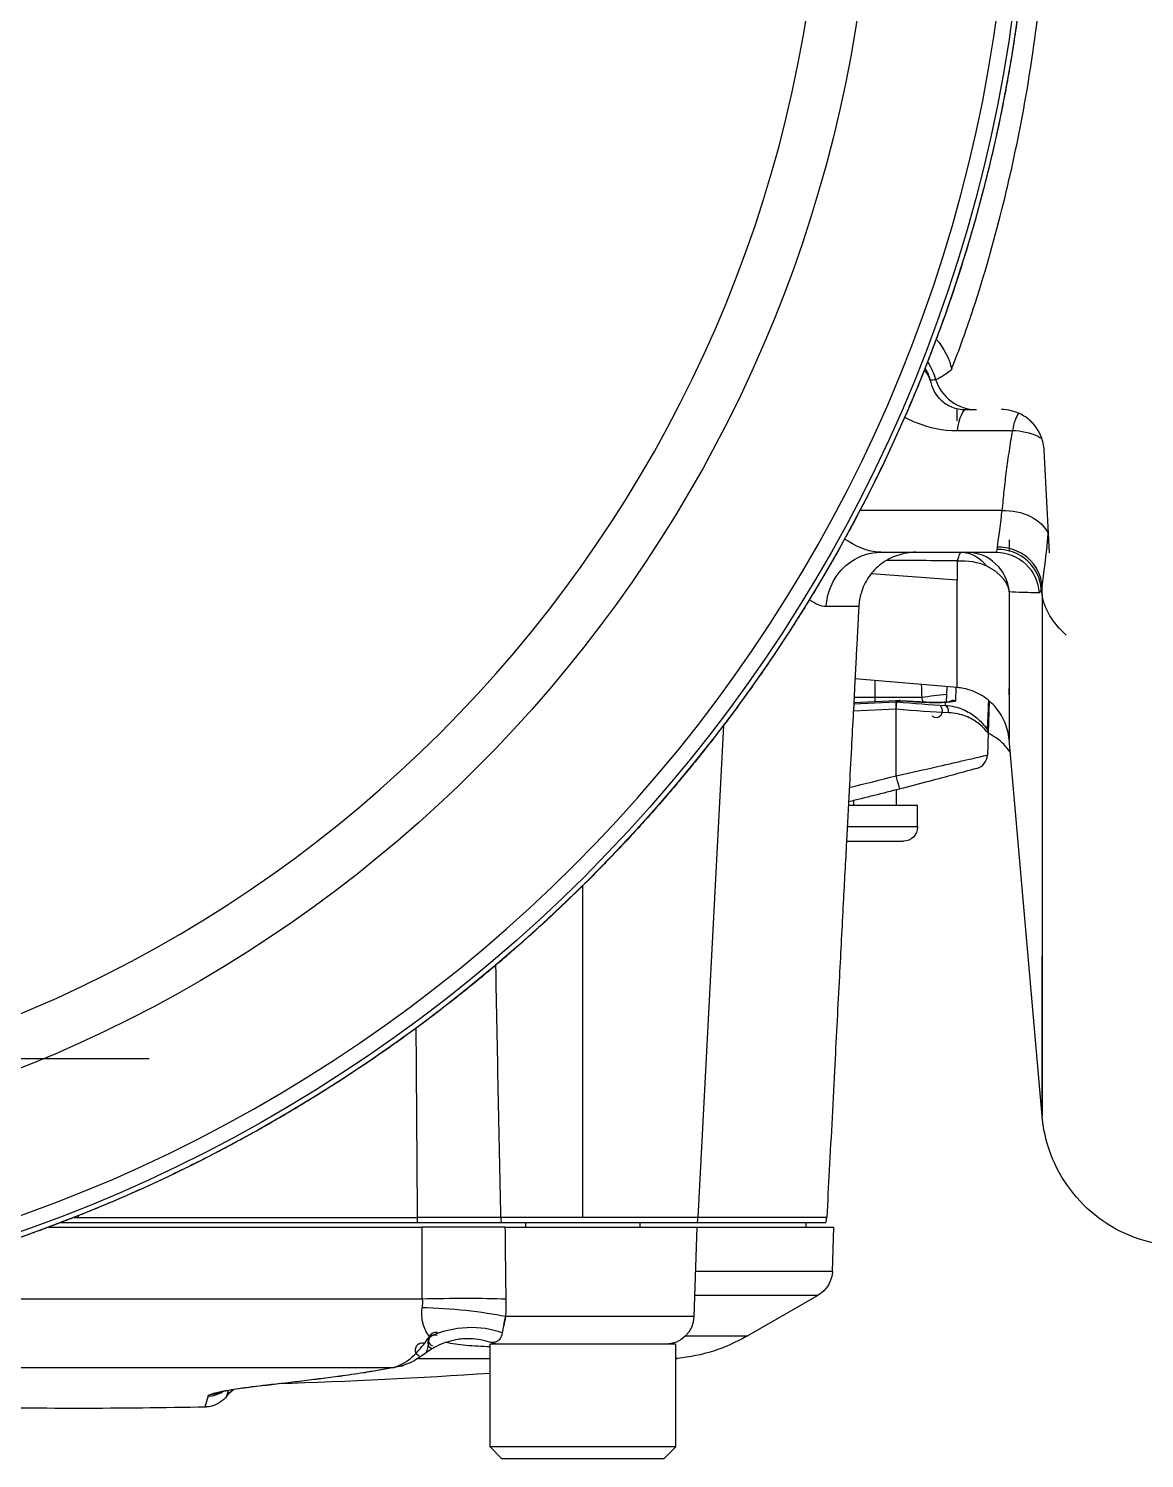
# Model space of a CAD drawing. Header units: millimetres. Extents: x 553637 to 584936, y 5008 to 53898.
# Drawn here: x 559889.1 to 559967.3, y 33116 to 33216.2 of the extents above; entities that cross this region are included whole.
import ezdxf

# ---------------------------------------------------------------- set-up
doc = ezdxf.new("R2010")
doc.units = ezdxf.units.MM
doc.header["$LTSCALE"] = 10
doc.header["$MEASUREMENT"] = 0
doc.layers.add('2', color=2, linetype='Continuous')

msp = doc.modelspace()

# ---------------------------------------------------------------- linework, layer by layer
at = {"layer": '2', "extrusion": (-1, 1.31047e-06, 1.33332e-29)}
for p, q in [((559958.25, 33207.57), (559958.25, 33207.57)), ((559958.26, 33207.6), (559958.26, 33207.6)), ((559954.19, 33188.69), (559954.19, 33189.56)), ((559954.81, 33189.49), (559955.54, 33189.49)), ((559954.2, 33188.02), (559958.06, 33188.02)), ((559960.66, 33179.44), (559960.28, 33186.64)), ((559957.32, 33182.41), (559947.36, 33182.41)), ((559957.83, 33180.37), (559957.83, 33179.57)), ((559948.84, 33179.49), (559956.93, 33179.49)), ((559954.19, 33177.53), (559948.17, 33177.99)), ((559954.19, 33178.89), (559954.19, 33177.53)), ((559959.8, 33178.27), (559959.8, 33178.27)), ((559960.14, 33176.53), (559960.08, 33176.9)), ((559954.19, 33173.78), (559954.19, 33173.78)), ((559954.19, 33170.01), (559947.02, 33170.63)), ((559948.41, 33170.51), (559948.41, 33169.33)), ((559953.43, 33168.99), (559953.47, 33170.07)), ((559954.1, 33170.01), (559954.06, 33169.09)), ((559949.88, 33169.08), (559946.93, 33168.94)), ((559949.88, 33169.08), (559946.93, 33168.94)), ((559946.93, 33168.87), (559949.91, 33169.01)), ((559948.41, 33169.33), (559951.73, 33169.33)), ((559949.91, 33169.01), (559949.95, 33169)), ((559953.35, 33168.98), (559953.35, 33168.76)), ((559956.43, 33169.07), (559956.36, 33166.86)), ((559949.9, 33168.49), (559946.9, 33168.35)), ((559949.91, 33168.49), (559949.9, 33168.49)), ((559949.91, 33163.83), (559949.91, 33168.49)), ((559937.81, 33167.36), (559936, 33132.88)), ((559956.36, 33166.86), (559956.3, 33165.28)), ((559960.14, 33139.97), (559957.83, 33166.37)), ((559946.91, 33162.08), (559946.91, 33161.74)), ((559949.91, 33162.83), (559949.91, 33161.74)), ((559951.41, 33161.74), (559946.56, 33161.74)), ((559951.41, 33160.24), (559951.41, 33161.74)), ((559951.41, 33160.24), (559946.48, 33160.24)), ((559946.43, 33159.24), (559950.41, 33159.24)), ((559927.96, 33132.88), (559927.96, 33156.13)), ((559892.31, 33132.88), (559916.34, 33132.88)), ((559892.61, 33132.88), (559892.61, 33133)), ((559931.2, 33132.88), (559931.2, 33132.88)), ((559934.48, 33132.88), (559934.48, 33132.88)), ((559890.49, 33132.19), (559916.68, 33132.19)), ((559922.49, 33132.19), (559945.54, 33132.19)), ((559923.96, 33132.19), (559923.96, 33132.49)), ((559931.96, 33132.19), (559931.96, 33132.49)), ((559934.43, 33132.49), (559934.43, 33132.49)), ((559935.74, 33125.92), (559935.96, 33132.19)), ((559943.61, 33132.19), (559943.61, 33132.49)), ((559945.44, 33129.09), (559945.54, 33132.19)), ((559945.44, 33129.09), (559935.85, 33129.09)), ((559916.7, 33127.14), (559872.08, 33127.14)), ((559935.79, 33127.43), (559944.44, 33127.43)), ((559939.44, 33124.55), (559944.44, 33127.43)), ((559935.74, 33125.92), (559922.53, 33125.92)), ((559934.46, 33123.99), (559921.46, 33123.99)), ((559921.46, 33116.79), (559921.46, 33123.99)), ((559934.46, 33116.79), (559934.46, 33123.99)), ((559939.44, 33124.55), (559935.13, 33124.55)), ((559916.41, 33122.99), (559921.46, 33122.99)), ((559934.46, 33122.99), (559934.59, 33122.99)), ((559870.61, 33122.35), (559914.6, 33122.35)), ((559911.27, 33121.81), (559911.27, 33121.81)), ((559901.69, 33120.36), (559901.45, 33119.58)), ((559902.74, 33120.71), (559902.74, 33120.71)), ((559903, 33120.36), (559903.11, 33120.74)), ((559934.46, 33116.79), (559921.46, 33116.79)), ((559922.26, 33115.99), (559921.46, 33116.79)), ((559933.66, 33115.99), (559934.46, 33116.79)), ((559922.26, 33115.99), (559933.66, 33115.99))]:
    msp.add_line(p, q, dxfattribs=at)
at = {"layer": '2'}
msp.add_line((559897.56, 33143.99, 9.82), (559837.56, 33143.99, 9.82), dxfattribs=at)
for centre, radius, start, end in [((559853.41, 33231.49), 91.36, 281.878, 78.1218), ((559853.41, 33231.49), 104.56, 276.2287, 353.7751), ((559955.3, 33165.31), 1, 285.6247, 357.9999), ((559880.02, 33434.45), 279.5, 283.7853, 284.4794), ((559943.04, 33132.99), 2, 345.5366, 356.9975)]:
    msp.add_arc(centre, radius, start, end, dxfattribs=at)
at = {"layer": '2', "extrusion": (3.3667e-22, 2.56909e-16, -1)}
for centre, radius, start, end in [((-559853.41, 33231.49), 105.99, 185.6479, 264.351), ((-559853.41, 33231.49), 105.63, 186.2249, 263.7714), ((-559853.41, 33231.49), 94.9, 188.0915, 261.884), ((-559880.02, 33434.49), 280.5, 255.5206, 256.2759), ((-559950.41, 33160.24), 1, 180.0001, 270.0001), ((-559943.44, 33129.16), 2, 182.0001, 240.0001), ((-559933.74, 33125.99), 2, 182.0001, 270.0001), ((-559922.18, 33125.99), 2, 270.0001, 290.1323), ((-559933.44, 33134.94), 12, 240.0001, 264.5206), ((-559892.61, 33560.63), 439.64, 264.5206, 264.5373), ((-559892.61, 33560.63), 439.64, 266.2371, 268.1745), ((-559904.59, 33119.15), 2, 37.4524, 56.0325), ((-559892.61, 33528.58), 409.09, 268.7485, 271.2516)]:
    msp.add_arc(centre, radius, start, end, dxfattribs=at)
for centre, major_axis, ratio, start_param, end_param in [((559952.14, 33231.4), (3.43, -64.98), 0.069768, -1.148788, -1.148787), ((559954.81, 33184.49), (0, -5), 0.173648, 2.356194, 3.141593), ((559957.69, 33180.29), (-2.99, 0.26), 0.705778, 1.385951, 2.777127), ((559954.44, 33176.49), (0, -3), 0.818599, 3.141622, 3.963812), ((559959.72, 33179.43), (4.61, -87.75), 0.000112, -1.557676, -1.557665), ((559959.22, 33189.95), (-0.7, 13.31), 0.069693, 2.877929, 2.948303), ((559949.89, 33169.22), (4.01, 0.19), 0.034841, 1.491244, 1.574127), ((559949.91, 33168.58), (-0.024, 0.499), 0.001662, -0.034867, 0), ((559953.88, 33169.12), (3.98, 0.34), 0.116108, -2.133383, -1.670532), ((559952.71, 33168.38), (0.037, -0.499), 0.846688, 3.924845, 7.066437), ((559949.91, 33163.86), (-0.25, 0.968), 0.008731, 3.141593, 4.678592), ((559915.44, 33132.99), (0, -2), 0.452614, 4.764779, 4.964822), ((559922.28, 33125.99), (0, -2), 0.981911, 3.477588, 3.477861), ((559916.69, 33123.61), (-0.298, -0.402), 0.918941, -0.243296, 2.898297), ((559905.33, 33120.58), (-3.64, -0.24), 0.111565, 0.042403, 0.279639)]:
    msp.add_ellipse(centre, major_axis=major_axis, ratio=ratio, start_param=start_param, end_param=end_param, dxfattribs=at)
at = {"layer": '2'}
for centre, major_axis, ratio, start_param, end_param in [((559947.56, 33190), (-4.82, -1.31), 0.716156, 3.213018, 3.442097), ((559954.84, 33176.49), (0, 3), 0.998883, 4.785777, 6.283185), ((559956.24, 33189.68), (-0.69, 10.19), 0.038681, 3.334822, 3.405737), ((559952.29, 33230.38), (-4.72, 89.9), 0.069693, 4.066446, 4.074437), ((559626.96, 33232.37), (-68.08, 920.88), 0.347253, 4.618234, 4.619208), ((559949.9, 33168.51), (0.01, 0.501), 0.00069, -1.605617, -0.039464), ((559949.91, 33168.51), (-0.044, -0.498), 0.003042, 1.536022, 3.102176), ((559953.3, 33168.48), (-0.037, 0.499), 0.846688, 6.093488, 6.283185), ((559953.92, 33168.61), (-0.5, 0.017), 0.991158, 4.456704, 5.405428), ((559953.3, 33168.26), (0.024, 0.499), 0.566908, 4.705155, 6.215227), ((559955.86, 33166.88), (-0.5, 0.017), 0.99266, 3.141593, 3.588231), ((559923.62, 33132.99), (0, 2), 0.717526, 1.623238, 1.823392), ((559919.03, 33126.97), (-5.1, -0.03), 0.04238, 3.949723, 5.186114), ((559918.98, 33125.74), (-5.08, 0.44), 0.131744, 3.949311, 5.193798), ((559917.58, 33124.34), (-0.341, -0.366), 0.885248, 3.570414, 6.712006), ((559919.19, 33121.67), (-4.95, -1.23), 0.657776, 3.882101, 4.961365), ((559917.55, 33124.15), (-0.306, -0.395), 0.9116, 3.420599, 6.562192), ((559912.46, 33123.99), (-0.32, 1.97), 0.744152, 2.992047, 3.141593), ((559914.49, 33124.34), (-0.34, 1.97), 0.737239, 2.985151, 3.141593), ((559914.77, 33124.41), (-0.64, 1.9), 0.678253, 2.839844, 3.141593), ((559914.49, 33124.34), (-0.34, 1.97), 0.737239, 3.400254, 3.401349), ((559905.58, 33123.11), (-0.22, 1.99), 0.687067, 3.026819, 3.141593), ((559910.82, 33123.75), (-0.27, 1.98), 0.682034, 3.010783, 3.141593), ((559901.65, 33122.35), (-1.91, 0.59), 0.997905, 1.890375, 2.423552), ((559901.78, 33122.46), (-0.84, 1.81), 0.98699, 2.72332, 3.113601)]:
    msp.add_ellipse(centre, major_axis=major_axis, ratio=ratio, start_param=start_param, end_param=end_param, dxfattribs=at)
for points, degree, knots in [([(559953.8, 33192.33), (559954.15, 33193.22), (559954.56, 33194.32), (559954.98, 33195.56), (559955.2, 33196.2), (559955.42, 33196.88), (559955.65, 33197.59), (559956.3, 33199.66), (559956.95, 33201.97), (559957.54, 33204.41), (559957.69, 33205.03), (559957.83, 33205.66), (559957.98, 33206.29), (559958.39, 33208.15), (559958.77, 33210.07), (559959.1, 33212.02), (559959.54, 33214.65), (559959.9, 33217.34), (559960.16, 33220.07)], 3, [0, 0, 0, 0, 0.16429, 0.16429, 0.16429, 0.25, 0.25, 0.25, 0.5, 0.5, 0.5, 0.56377, 0.56377, 0.56377, 0.75, 0.75, 0.75, 1, 1, 1, 1]), ([(559958.73, 33219.56), (559957.13, 33205.36), (559953.12, 33191.42), (559946.79, 33178.3), (559932.09, 33157.72), (559912.21, 33142.33), (559902.95, 33136.86), (559893.09, 33132.62), (559882.87, 33129.66)], 5, [-0.9996129, -0.9996129, -0.9996129, -0.9996129, -0.9996129, -0.9996129, -0.5, -0.5, -0.5, -0.1279723, -0.1279723, -0.1279723, -0.1279723, -0.1279723, -0.1279723]), ([(559952.67, 33191.6), (559952.73, 33191.62), (559952.86, 33191.67), (559953.04, 33191.78), (559953.05, 33191.78), (559953.06, 33191.79), (559953.06, 33191.79), (559953.25, 33191.9), (559953.49, 33192.06), (559953.8, 33192.33)], 3, [0.0000046, 0.0000046, 0.0000046, 0.0000046, 0.5000046, 0.5000046, 0.5000046, 0.5147874, 0.5147874, 0.5147874, 1, 1, 1, 1]), ([(559952.3, 33191.55), (559952.39, 33191.09), (559952.58, 33190.65), (559952.93, 33190.27), (559952.95, 33190.25), (559952.97, 33190.23), (559952.99, 33190.21), (559953.19, 33190.02), (559953.42, 33189.84), (559953.73, 33189.71), (559953.75, 33189.7), (559953.77, 33189.69), (559953.78, 33189.68), (559954.08, 33189.56), (559954.43, 33189.49), (559954.81, 33189.49)], 3, [0, 0, 0, 0, 0.475092, 0.475092, 0.475092, 0.5, 0.5, 0.5, 0.75, 0.75, 0.75, 0.765278, 0.765278, 0.765278, 1, 1, 1, 1]), ([(559952.67, 33191.6), (559952.86, 33191), (559953.25, 33190.45), (559953.76, 33190.07), (559954.27, 33189.7), (559954.9, 33189.49), (559955.54, 33189.49)], 3, [0, 0, 0, 0, 0.499995, 0.499995, 0.499995, 0.999995, 0.999995, 0.999995, 0.999995]), ([(559950.5, 33188.97), (559950.73, 33188.84), (559950.97, 33188.72), (559951.23, 33188.61), (559951.28, 33188.59), (559951.33, 33188.57), (559951.39, 33188.55), (559952.2, 33188.23), (559953.16, 33188.02), (559954.2, 33188.02)], 3, [0.6746539, 0.6746539, 0.6746539, 0.6746539, 0.75, 0.75, 0.75, 0.7651723, 0.7651723, 0.7651723, 1, 1, 1, 1]), ([(559960.28, 33186.64), (559960.26, 33186.97), (559960.19, 33187.29), (559959.95, 33187.89), (559959.79, 33188.17), (559959.38, 33188.66), (559959.13, 33188.87), (559958.59, 33189.21), (559958.28, 33189.33), (559957.75, 33189.46), (559957.52, 33189.49), (559957.28, 33189.49)], 3, [0, 0, 0, 0, 0.975443, 0.975443, 1.930576, 1.930576, 2.886271, 2.886271, 3.843042, 3.843042, 4.537068, 4.537068, 4.537068, 4.537068]), ([(559958.06, 33188.02), (559958.01, 33187.79), (559957.97, 33187.56), (559957.93, 33187.32), (559957.89, 33187.08), (559957.85, 33186.84), (559957.82, 33186.6), (559957.78, 33186.37), (559957.75, 33186.14), (559957.72, 33185.91), (559957.68, 33185.67), (559957.65, 33185.43), (559957.62, 33185.2), (559957.59, 33184.96), (559957.56, 33184.74), (559957.54, 33184.51), (559957.51, 33184.28), (559957.48, 33184.03), (559957.46, 33183.8), (559957.43, 33183.57), (559957.41, 33183.35), (559957.39, 33183.12), (559957.37, 33182.89), (559957.34, 33182.65), (559957.32, 33182.41)], 3, [0, 0, 0, 0, 0.125, 0.125, 0.125, 0.25, 0.25, 0.25, 0.375, 0.375, 0.375, 0.5, 0.5, 0.5, 0.625, 0.625, 0.625, 0.75, 0.75, 0.75, 0.875, 0.875, 0.875, 1, 1, 1, 1]), ([(559958.06, 33188.02), (559958.67, 33188.02), (559959.3, 33187.87), (559959.84, 33187.62), (559959.94, 33187.57), (559960.03, 33187.52), (559960.12, 33187.47)], 3, [0.4116469, 0.4116469, 0.4116469, 0.4116469, 0.9116469, 0.9116469, 0.9116469, 1, 1, 1, 1]), ([(559948.84, 33179.49), (559948.14, 33179.49), (559947.35, 33179.76), (559946.55, 33180.26), (559946.49, 33180.29), (559946.44, 33180.33), (559946.38, 33180.36), (559946.35, 33180.38), (559946.32, 33180.4), (559946.3, 33180.42)], 3, [0.4484139, 0.4484139, 0.4484139, 0.4484139, 0.9484139, 0.9484139, 0.9484139, 0.9823521, 0.9823521, 0.9823521, 1, 1, 1, 1]), ([(559945.01, 33175.69), (559945.07, 33176.95), (559945.74, 33178.16), (559946.75, 33178.84), (559947.37, 33179.26), (559948.1, 33179.49), (559948.84, 33179.49)], 3, [0.0000017, 0.0000017, 0.0000017, 0.0000017, 0.6215101, 0.6215101, 0.6215101, 1, 1, 1, 1]), ([(559951.28, 33179.49), (559950.85, 33179.49), (559950.41, 33179.41), (559949.6, 33179.14), (559949.21, 33178.93), (559948.54, 33178.42), (559948.23, 33178.11), (559947.75, 33177.41), (559947.56, 33177.02), (559947.36, 33176.31), (559947.3, 33176), (559947.29, 33175.69)], 3, [0, 0, 0, 0, 1.300499, 1.300499, 2.573994, 2.573994, 3.848249, 3.848249, 5.123958, 5.123958, 6.049467, 6.049467, 6.049467, 6.049467]), ([(559956.93, 33179.49), (559957.69, 33179.49), (559958.44, 33179.18), (559958.99, 33178.66), (559959.54, 33178.14), (559959.88, 33177.4), (559959.92, 33176.65)], 3, [0, 0, 0, 0, 0.5, 0.5, 0.5, 1, 1, 1, 1]), ([(559960.08, 33176.9), (559960.03, 33177.65), (559959.67, 33178.38), (559959.1, 33178.9), (559958.54, 33179.41), (559957.76, 33179.7), (559956.99, 33179.68)], 3, [0.0000019, 0.0000019, 0.0000019, 0.0000019, 0.5000019, 0.5000019, 0.5000019, 1, 1, 1, 1]), ([(559960.14, 33177.11), (559960.08, 33177.86), (559959.71, 33178.58), (559959.14, 33179.09), (559958.56, 33179.59), (559957.78, 33179.87), (559957.01, 33179.85)], 3, [0.0000018, 0.0000018, 0.0000018, 0.0000018, 0.5, 0.5, 0.5, 0.9999971, 0.9999971, 0.9999971, 0.9999971]), ([(559954.19, 33170.01), (559954.19, 33170.01), (559954.19, 33170.06), (559954.19, 33170.17), (559954.19, 33170.82), (559954.19, 33173.34), (559954.19, 33177.53)], 3, [0.4132142, 0.4132142, 0.4132142, 0.4132142, 0.5, 0.5, 0.5, 1, 1, 1, 1]), ([(559959.92, 33176.65), (559959.65, 33176.65), (559959.39, 33176.66), (559959.14, 33176.66), (559959.02, 33176.67), (559958.9, 33176.67), (559958.78, 33176.67), (559958.43, 33176.68), (559958.1, 33176.69), (559957.83, 33176.71)], 3, [0, 0, 0, 0, 0.336859, 0.336859, 0.336859, 0.5, 0.5, 0.5, 1, 1, 1, 1]), ([(559957.83, 33176.71), (559957.83, 33171.4), (559957.83, 33168), (559957.83, 33166.83), (559957.83, 33166.52), (559957.83, 33166.37), (559957.83, 33166.37)], 3, [0, 0, 0, 0, 0.5, 0.5, 0.5, 0.6316958, 0.6316958, 0.6316958, 0.6316958]), ([(559960.14, 33176.53), (559960.14, 33167.83), (559960.14, 33160.31), (559960.14, 33154.44), (559960.14, 33148.57), (559960.14, 33144.35), (559960.14, 33142.05), (559960.14, 33140.89), (559960.14, 33140.21), (559960.14, 33140.03), (559960.14, 33139.84), (559960.14, 33140.14), (559960.14, 33140.91), (559960.14, 33142.47), (559960.14, 33145.96), (559960.14, 33151.18)], 3, [0.0000004, 0.0000004, 0.0000004, 0.0000004, 0.2500004, 0.2500004, 0.2500004, 0.5000004, 0.5000004, 0.5000004, 0.6255446, 0.6255446, 0.6255446, 0.7500004, 0.7500004, 0.7500004, 1, 1, 1, 1]), ([(559947.29, 33175.69), (559947.29, 33175.69), (559947.2, 33175.69), (559947.01, 33175.69), (559946.67, 33175.69), (559945.99, 33175.69), (559945.01, 33175.69)], 3, [0.5733809, 0.5733809, 0.5733809, 0.5733809, 0.7213026, 0.7213026, 0.7213026, 0.9999984, 0.9999984, 0.9999984, 0.9999984]), ([(559947.29, 33175.69), (559947.27, 33175.36), (559947.25, 33175.03), (559947.22, 33174.3), (559947.19, 33173.9), (559947.15, 33173.02), (559947.12, 33172.54), (559947.07, 33171.48), (559947.04, 33170.91), (559946.97, 33169.64), (559946.94, 33168.95), (559946.86, 33167.44), (559946.81, 33166.61), (559946.72, 33164.78), (559946.66, 33163.79), (559946.55, 33161.6), (559946.49, 33160.41), (559946.35, 33157.79), (559946.27, 33156.36), (559946.11, 33153.21), (559946.02, 33151.49), (559945.82, 33147.71), (559945.71, 33145.65), (559945.48, 33141.12), (559945.35, 33138.64), (559945.16, 33135.07), (559945.1, 33133.98), (559945.04, 33132.88)], 3, [0, 0, 0, 0, 1, 1, 2.2, 2.2, 3.64, 3.64, 5.368, 5.368, 7.4416, 7.4416, 9.92992, 9.92992, 12.915904, 12.915904, 16.499085, 16.499085, 20.798902, 20.798902, 25.958682, 25.958682, 32.150419, 32.150419, 39.580502, 39.580502, 42.872765, 42.872765, 42.872765, 42.872765]), ([(559957.83, 33166.37), (559957.79, 33166.8), (559957.68, 33167.23), (559957.33, 33168.02), (559957.1, 33168.38), (559956.53, 33169.01), (559956.19, 33169.29), (559955.45, 33169.71), (559955.04, 33169.86), (559954.48, 33169.97), (559954.34, 33169.99), (559954.19, 33170.01)], 3, [0.000063, 0.000063, 0.000063, 0.000063, 1.299711, 1.299711, 2.573179, 2.573179, 3.847778, 3.847778, 5.122947, 5.122947, 5.562688, 5.562688, 5.562688, 5.562688]), ([(559950.21, 33169.09), (559950.62, 33169.06), (559951.03, 33169.03), (559951.79, 33168.99), (559952.15, 33168.97), (559952.78, 33168.96), (559953.06, 33168.97), (559953.27, 33168.98)], 3, [0, 0, 0, 0, 1.229239, 1.229239, 2.468037, 2.468037, 3.714753, 3.714753, 3.714753, 3.714753]), ([(559953.27, 33168.98), (559953.37, 33168.99), (559953.47, 33168.99), (559953.6, 33169.01), (559953.66, 33169.01), (559953.69, 33169.02), (559953.69, 33169.02), (559953.69, 33169.02)], 3, [0, 0, 0, 0, 0.589214, 0.589214, 1.105163, 1.105163, 1.290273, 1.290273, 1.290273, 1.290273]), ([(559957.9, 33165.48), (559957.81, 33165.61), (559957.71, 33165.74), (559957.4, 33166.09), (559957.17, 33166.3), (559956.74, 33166.6), (559956.55, 33166.71), (559956.35, 33166.81)], 3, [10.727233, 10.727233, 10.727233, 10.727233, 11.25133, 11.25133, 12.187118, 12.187118, 12.851665, 12.851665, 12.851665, 12.851665]), ([(559949.91, 33163.83), (559951.57, 33164.19), (559953.2, 33164.56), (559954.39, 33164.83), (559954.39, 33164.83), (559954.4, 33164.83), (559954.4, 33164.84), (559954.99, 33164.97), (559955.48, 33165.09), (559955.8, 33165.16), (559956.13, 33165.24), (559956.3, 33165.28), (559956.3, 33165.28)], 3, [0, 0, 0, 0, 0.00505707, 0.00505707, 0.00505707, 0.00507011, 0.00507011, 0.00507011, 0.00760517, 0.00760517, 0.00760517, 0.01014022, 0.01014022, 0.01014022, 0.01014022]), ([(559955.57, 33164.35), (559955.57, 33164.35), (559954.95, 33164.18), (559953.95, 33163.9), (559952.94, 33163.63), (559951.56, 33163.26), (559950.16, 33162.9)], 3, [0, 0, 0, 0, 0.004281883, 0.004281883, 0.004281883, 0.008563766, 0.008563766, 0.008563766, 0.008563766]), ([(559969.75, 33130.85), (559968.8, 33130.88), (559967.84, 33131.06), (559966.04, 33131.65), (559965.18, 33132.08), (559963.63, 33133.16), (559962.93, 33133.81), (559961.74, 33135.28), (559961.24, 33136.1), (559960.51, 33137.84), (559960.27, 33138.78), (559960.15, 33139.8), (559960.14, 33139.89), (559960.14, 33139.97)], 3, [0, 0, 0, 0, 2.853609, 2.853609, 5.684101, 5.684101, 8.514313, 8.514313, 11.346228, 11.346228, 14.176704, 14.176704, 14.438353, 14.438353, 14.438353, 14.438353]), ([(559922.18, 33132.88), (559921.45, 33132.86), (559920.46, 33132.86), (559919.42, 33132.86), (559918.38, 33132.86), (559917.28, 33132.86), (559916.34, 33132.88)], 3, [0, 0, 0, 0, 0.5, 0.5, 0.5, 1, 1, 1, 1]), ([(559936, 33132.88), (559936, 33132.88), (559935.7, 33132.88), (559935.12, 33132.88), (559934.45, 33132.88), (559933.41, 33132.88), (559932.16, 33132.88), (559930.9, 33132.88), (559929.43, 33132.88), (559927.96, 33132.88)], 3, [0.0000124, 0.0000124, 0.0000124, 0.0000124, 0.215135, 0.215135, 0.215135, 0.465135, 0.465135, 0.465135, 0.7151226, 0.7151226, 0.7151226, 0.7151226]), ([(559945.04, 33132.88), (559945.04, 33132.88), (559944.13, 33132.88), (559942.35, 33132.88), (559940.83, 33132.88), (559938.69, 33132.88), (559936, 33132.88)], 3, [0.0748032, 0.0748032, 0.0748032, 0.0748032, 0.5748032, 0.5748032, 0.5748032, 1, 1, 1, 1]), ([(559916.31, 33132.49), (559912.57, 33132.49), (559908.61, 33132.49), (559900.44, 33132.49), (559896.25, 33132.49), (559891.8, 33132.49), (559891.54, 33132.49), (559891.29, 33132.49)], 3, [0, 0, 0, 0, 1.259571, 1.259571, 2.519085, 2.519085, 2.59524, 2.59524, 2.59524, 2.59524]), ([(559922.23, 33132.49), (559921.86, 33132.49), (559921.43, 33132.49), (559920.48, 33132.49), (559919.97, 33132.49), (559918.9, 33132.49), (559918.36, 33132.49), (559917.3, 33132.49), (559916.79, 33132.49), (559916.31, 33132.49)], 3, [0.0000023, 0.0000023, 0.0000023, 0.0000023, 0.1599267, 0.1599267, 0.3212832, 0.3212832, 0.4830252, 0.4830252, 0.6433473, 0.6433473, 0.6433473, 0.6433473]), ([(559922.49, 33132.19), (559922.12, 33132.19), (559921.7, 33132.19), (559920.76, 33132.19), (559920.25, 33132.19), (559919.19, 33132.19), (559918.65, 33132.19), (559917.62, 33132.19), (559917.14, 33132.19), (559916.68, 33132.19)], 3, [0, 0, 0, 0, 0.152457, 0.152457, 0.3124704, 0.3124704, 0.4729586, 0.4729586, 0.6258815, 0.6258815, 0.6258815, 0.6258815]), ([(559935.94, 33132.49), (559935.94, 33132.49), (559935.93, 33132.49), (559935.81, 33132.49), (559935.51, 33132.49), (559934.55, 33132.49), (559933.89, 33132.49), (559932.29, 33132.49), (559931.37, 33132.49), (559929.39, 33132.49), (559928.34, 33132.49), (559926.35, 33132.49), (559925.42, 33132.49), (559923.68, 33132.49), (559922.9, 33132.49), (559922.23, 33132.49)], 3, [0.501019, 0.501019, 0.501019, 0.501019, 0.575541, 0.575541, 0.887291, 0.887291, 1.200091, 1.200091, 1.512888, 1.512888, 1.824634, 1.824634, 2.112553, 2.112553, 2.400537, 2.400537, 2.400537, 2.400537]), ([(559944.98, 33132.49), (559944.98, 33132.49), (559944.07, 33132.49), (559940.77, 33132.49), (559938.63, 33132.49), (559935.94, 33132.49)], 3, [0, 0, 0, 0, 1.691502, 1.691502, 3.130307, 3.130307, 3.130307, 3.130307]), ([(559917.19, 33124.52), (559917.01, 33124.76), (559916.86, 33125.05), (559916.77, 33125.39), (559916.76, 33125.41), (559916.76, 33125.43), (559916.75, 33125.45), (559916.67, 33125.78), (559916.64, 33126.15), (559916.68, 33126.54)], 3, [0, 0, 0, 0, 0.001219251, 0.001219251, 0.001219251, 0.001298647, 0.001298647, 0.001298647, 0.002438503, 0.002438503, 0.002438503, 0.002438503]), ([(559922.53, 33125.92), (559922.49, 33125.69), (559922.44, 33125.48), (559922.41, 33125.3), (559922.36, 33125.1), (559922.33, 33124.92), (559922.3, 33124.77)], 3, [0, 0, 0, 0, 0.00069762, 0.00069762, 0.00069762, 0.001472563, 0.001472563, 0.001472563, 0.001472563]), ([(559915, 33122.47), (559915.39, 33122.63), (559915.78, 33122.89), (559916.15, 33123.25), (559916.51, 33123.59), (559916.85, 33124.01), (559917.17, 33124.49), (559917.17, 33124.5), (559917.18, 33124.51), (559917.19, 33124.52)], 3, [0, 0, 0, 0, 0.001900691, 0.001900691, 0.001900691, 0.003707215, 0.003707215, 0.003707215, 0.003745703, 0.003745703, 0.003745703, 0.003745703]), ([(559916.87, 33123.32), (559916.9, 33123.34), (559916.93, 33123.37), (559916.96, 33123.41), (559916.98, 33123.43), (559916.99, 33123.45), (559917.01, 33123.48), (559917.06, 33123.57), (559917.09, 33123.69), (559917.11, 33123.83), (559917.11, 33123.85), (559917.11, 33123.87), (559917.12, 33123.88), (559917.14, 33124.06), (559917.16, 33124.27), (559917.19, 33124.52)], 3, [0.001640056, 0.001640056, 0.001640056, 0.001640056, 0.001964898, 0.001964898, 0.001964898, 0.002167636, 0.002167636, 0.002167636, 0.002947347, 0.002947347, 0.002947347, 0.003037217, 0.003037217, 0.003037217, 0.003929797, 0.003929797, 0.003929797, 0.003929797]), ([(559921.49, 33124.11), (559921.3, 33124.18), (559921.06, 33124.25), (559920.56, 33124.34), (559920.32, 33124.37), (559919.73, 33124.38), (559919.37, 33124.36), (559918.57, 33124.2), (559918.11, 33124.05), (559917.4, 33123.69), (559917.12, 33123.52), (559916.87, 33123.32)], 3, [0, 0, 0, 0, 0.966194, 0.966194, 1.769845, 1.769845, 2.86089, 2.86089, 4.295751, 4.295751, 5.281533, 5.281533, 5.281533, 5.281533]), ([(559921.46, 33123.81), (559920.86, 33123.82), (559920.29, 33123.85), (559919.75, 33123.9), (559919.25, 33123.95), (559918.78, 33124.02), (559918.33, 33124.11)], 3, [0.005762874, 0.005762874, 0.005762874, 0.005762874, 0.008128739, 0.008128739, 0.008128739, 0.01024364, 0.01024364, 0.01024364, 0.01024364]), ([(559922.3, 33124.77), (559922.26, 33124.57), (559922.21, 33124.45), (559922.14, 33124.36), (559922.11, 33124.31), (559922.08, 33124.28), (559922.04, 33124.25), (559921.99, 33124.21), (559921.93, 33124.18), (559921.88, 33124.16), (559921.87, 33124.15), (559921.86, 33124.15), (559921.85, 33124.14), (559921.81, 33124.13), (559921.77, 33124.12), (559921.73, 33124.11), (559921.66, 33124.1), (559921.59, 33124.09), (559921.54, 33124.1), (559921.52, 33124.1), (559921.5, 33124.1), (559921.49, 33124.11)], 3, [0, 0, 0, 0, 0.001022203, 0.001022203, 0.001022203, 0.001528604, 0.001528604, 0.001528604, 0.002292906, 0.002292906, 0.002292906, 0.002466733, 0.002466733, 0.002466733, 0.003057208, 0.003057208, 0.003057208, 0.004335291, 0.004335291, 0.004335291, 0.004860359, 0.004860359, 0.004860359, 0.004860359]), ([(559905.81, 33121.12), (559905.05, 33121.03), (559904.39, 33120.95), (559903.33, 33120.79), (559902.92, 33120.71), (559902.64, 33120.64), (559902.59, 33120.63), (559902.56, 33120.62), (559902.56, 33120.62), (559902.56, 33120.62)], 3, [0, 0, 0, 0, 3.170236, 3.170236, 6.270891, 6.270891, 7.225529, 7.225529, 7.514728, 7.514728, 7.514728, 7.514728]), ([(559903, 33120.36), (559902.87, 33120.19), (559902.7, 33120.04), (559902.35, 33119.8), (559902.15, 33119.71), (559901.81, 33119.62), (559901.67, 33119.59), (559901.53, 33119.59)], 3, [0, 0, 0, 0, 0.651497, 0.651497, 1.288719, 1.288719, 1.706784, 1.706784, 1.706784, 1.706784])]:
    msp.add_open_spline(points, degree=degree, knots=knots, dxfattribs=at)
for points, degree in [([(559952.72, 33194.42), (559953.25, 33193.8), (559953.63, 33193.07), (559953.8, 33192.33)], 3), ([(559951.94, 33192.4), (559952.08, 33192.13), (559952.21, 33191.84), (559952.3, 33191.55)], 3), ([(559952.11, 33192.83), (559952.35, 33192.45), (559952.54, 33192.04), (559952.67, 33191.6)], 3), ([(559952.3, 33191.55), (559952.43, 33191.57), (559952.55, 33191.59), (559952.67, 33191.6)], 3), ([(559958.49, 33189.23), (559958.3, 33188.98), (559958.15, 33188.56), (559958.06, 33188.02)], 3), ([(559963.24, 33186.64), (559963.24, 33186.64), (559963.24, 33186.64), (559963.24, 33186.64)], 3), ([(559957.01, 33179.85), (559957.04, 33180.33), (559957.25, 33181.25), (559957.32, 33182.41)], 3), ([(559960.55, 33180.8), (559960.56, 33180.9), (559960.56, 33181.01), (559960.57, 33181.11)], 3), ([(559957.13, 33180.73), (559957.13, 33180.73), (559957.13, 33180.73), (559957.14, 33180.73)], 3), ([(559960.14, 33177.11), (559960.23, 33177.95), (559960.45, 33179.25), (559960.55, 33180.8)], 3), ([(559948.84, 33179.49), (559948.83, 33179.49), (559948.83, 33179.49), (559948.83, 33179.49)], 3), ([(559954.19, 33178.89), (559952.54, 33178.9), (559950.88, 33178.91), (559949.23, 33178.92)], 3), ([(559954.44, 33179.49), (559954.38, 33179.49), (559954.3, 33179.28), (559954.19, 33178.89)], 3), ([(559954.19, 33178.89), (559954.93, 33178.94), (559955.64, 33178.82), (559956.24, 33178.53)], 3), ([(559956.93, 33179.49), (559956.95, 33179.49), (559956.98, 33179.55), (559956.99, 33179.68)], 3), ([(559957, 33179.72), (559957, 33179.72), (559957, 33179.72), (559957, 33179.72)], 3), ([(559957.72, 33179.79), (559957.72, 33179.79), (559957.72, 33179.79), (559957.72, 33179.79)], 3), ([(559956.24, 33178.53), (559956.8, 33178.25), (559957.26, 33177.91), (559957.58, 33177.53), (559957.77, 33177.12), (559957.83, 33176.71)], 5), ([(559945.01, 33175.69), (559944.64, 33175.69), (559944.24, 33175.86), (559943.82, 33176.16)], 3), ([(559958, 33176.7), (559958, 33176.7), (559958, 33176.7), (559958, 33176.7)], 3), ([(559960.08, 33176.9), (559960.03, 33176.72), (559959.98, 33176.65), (559959.92, 33176.65)], 3), ([(559961.82, 33173.69), (559960.88, 33174.53), (559960.28, 33175.52), (559960.14, 33176.53)], 3), ([(559954.19, 33173.96), (559954.19, 33173.96), (559954.19, 33173.96), (559954.19, 33173.96)], 3), ([(559957.83, 33169.5), (559957.83, 33169.64), (559957.83, 33169.79), (559957.83, 33169.95)], 3), ([(559946.95, 33169.33), (559947.43, 33169.33), (559947.92, 33169.33), (559948.41, 33169.33)], 3), ([(559948.41, 33169.33), (559948.41, 33169.22), (559948.41, 33169.11), (559948.41, 33169.01)], 3), ([(559949.88, 33169.08), (559949.99, 33169.08), (559950.1, 33169.09), (559950.21, 33169.09)], 3), ([(559949.91, 33169.01), (559949.91, 33169.01), (559949.91, 33169.01), (559949.91, 33169.01)], 3), ([(559949.95, 33169), (559951.16, 33168.9), (559952.34, 33168.81), (559953.35, 33168.76)], 3), ([(559950.22, 33169.09), (559950.21, 33169.09), (559950.21, 33169.09), (559950.21, 33169.09)], 3), ([(559950.21, 33169.09), (559950.21, 33169.09), (559950.22, 33169.09), (559950.22, 33169.09)], 3), ([(559953.35, 33168.98), (559952.67, 33168.93), (559951.48, 33168.99), (559950.21, 33169.09)], 3), ([(559951.78, 33168.99), (559951.76, 33169.1), (559951.74, 33169.21), (559951.73, 33169.33)], 3), ([(559954.06, 33169.09), (559954.06, 33168.99), (559953.8, 33169), (559953.35, 33168.98)], 3), ([(559953.63, 33168.99), (559953.63, 33168.99), (559953.63, 33168.99), (559953.63, 33168.99)], 3), ([(559953.94, 33169.01), (559953.94, 33169.01), (559953.94, 33169.01), (559953.94, 33169.01)], 3), ([(559956.31, 33167.08), (559956.33, 33167.5), (559956.36, 33168.18), (559956.4, 33169.1)], 3), ([(559953.59, 33168.24), (559952.5, 33168.29), (559951.22, 33168.38), (559949.91, 33168.49)], 3), ([(559953.35, 33168.76), (559953.8, 33168.73), (559954.64, 33168.52), (559955.55, 33167.95), (559956.15, 33167.29), (559956.31, 33167.02), (559956.31, 33167.08)], 3), ([(559956.36, 33166.86), (559956.35, 33166.8), (559956.22, 33166.99), (559955.69, 33167.54), (559954.83, 33168.03), (559954.03, 33168.22), (559953.59, 33168.24)], 3), ([(559921.83, 33150.53), (559921.94, 33144.65), (559922.06, 33138.77), (559922.18, 33132.88)], 3), ([(559916.25, 33146.12), (559916.28, 33141.71), (559916.31, 33137.29), (559916.34, 33132.88)], 3), ([(559927.96, 33132.88), (559926.35, 33132.88), (559924.74, 33132.88), (559923.3, 33132.88), (559922.18, 33132.88)], 4), ([(559933.53, 33132.88), (559933.53, 33132.88), (559933.53, 33132.88), (559933.53, 33132.88)], 3), ([(559934.48, 33132.88), (559934.48, 33132.88), (559934.48, 33132.88), (559934.48, 33132.88)], 3), ([(559936, 33132.88), (559935.99, 33132.75), (559935.97, 33132.61), (559935.94, 33132.49)], 3), ([(559916.7, 33127.14), (559916.7, 33128.82), (559916.69, 33130.51), (559916.68, 33132.19)], 3), ([(559922.49, 33132.19), (559922.51, 33130.51), (559922.53, 33128.82), (559922.55, 33127.14)], 3), ([(559916.7, 33127.14), (559916.71, 33126.94), (559916.7, 33126.74), (559916.68, 33126.54)], 3), ([(559922.55, 33127.14), (559922.56, 33126.73), (559922.55, 33126.32), (559922.53, 33125.92)], 3), ([(559922.41, 33125.33), (559922.45, 33125.5), (559922.49, 33125.7), (559922.53, 33125.92)], 3), ([(559917.14, 33124.58), (559917.14, 33124.58), (559917.14, 33124.58), (559917.14, 33124.58)], 3), ([(559916.87, 33123.32), (559916.42, 33122.97), (559915.92, 33122.69), (559915.41, 33122.51)], 3), ([(559910.91, 33121.76), (559911.49, 33121.84), (559912.04, 33121.92), (559912.56, 33122.01)], 3), ([(559912.78, 33122.02), (559912.24, 33121.93), (559911.68, 33121.85), (559911.09, 33121.77)], 3), ([(559912.56, 33122.01), (559913.25, 33122.12), (559913.91, 33122.23), (559914.6, 33122.35)], 3), ([(559914.83, 33122.37), (559914.14, 33122.25), (559913.48, 33122.13), (559912.78, 33122.02)], 3), ([(559914.6, 33122.35), (559914.73, 33122.38), (559914.86, 33122.42), (559915, 33122.47)], 3), ([(559915.41, 33122.51), (559915.22, 33122.45), (559915.03, 33122.4), (559914.83, 33122.37)], 3), ([(559901.82, 33120.46), (559902.24, 33120.66), (559903.6, 33120.88), (559905.65, 33121.11)], 3), ([(559905.65, 33121.11), (559907.4, 33121.31), (559909.16, 33121.53), (559910.91, 33121.76)], 3), ([(559911.09, 33121.77), (559909.33, 33121.53), (559907.56, 33121.31), (559905.81, 33121.12)], 3), ([(559902.74, 33120.71), (559902.74, 33120.71), (559902.74, 33120.71), (559902.74, 33120.71)], 3)]:
    msp.add_open_spline(points, degree=degree, dxfattribs=at)
msp.add_rational_spline([(559949.91, 33169.01), (559949.94, 33169.04), (559950.21, 33169.09)], [1.0014126474, 1.00140162438, 1.00131592304], degree=2, dxfattribs=at)

doc.saveas('drawing.dxf')
